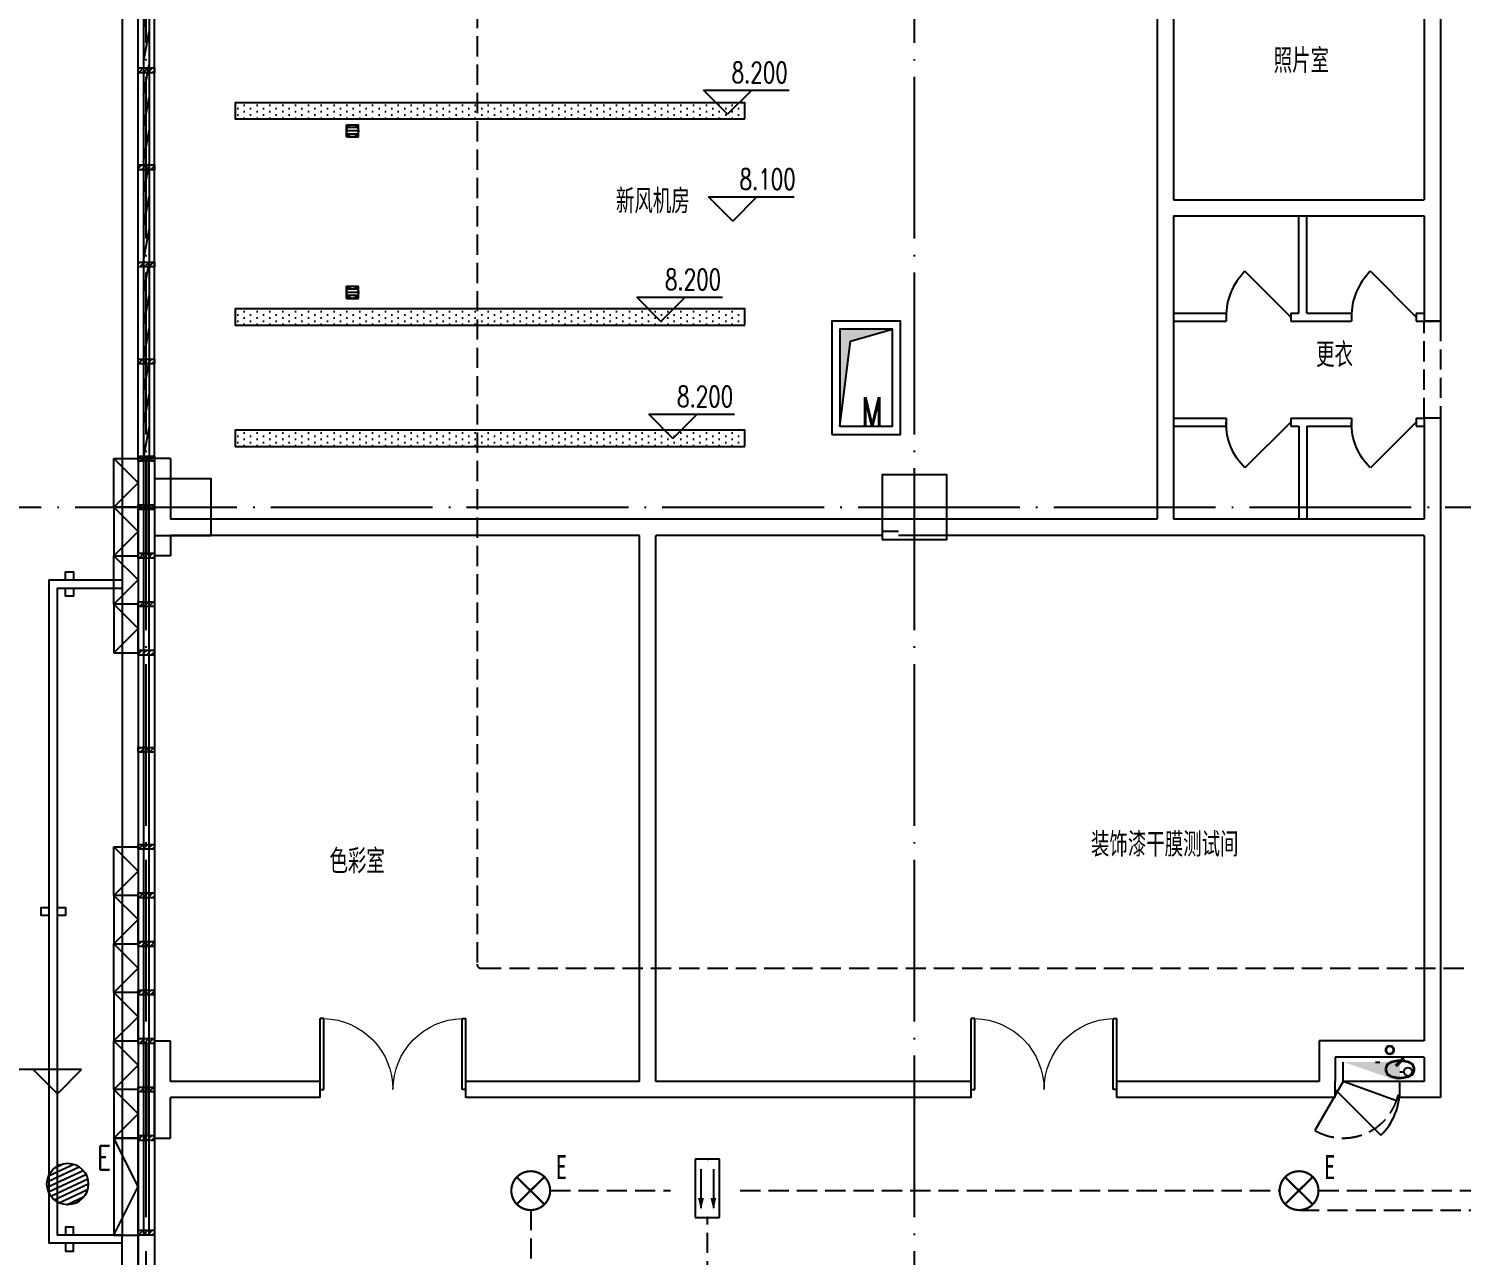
# Model space of a CAD drawing. Extents: x -621157 to 1764546, y -106808 to 741893.
# Drawn here: x 426 to 18141, y 110750 to 125915 of the extents above; entities that cross this region are included whole.
import ezdxf
from ezdxf.enums import TextEntityAlignment as Align

# ---------------------------------------------------------------- set-up
doc = ezdxf.new("R2010")
doc.units = 0
doc.header["$LTSCALE"] = 1000
doc.header["$MEASUREMENT"] = 0
for name, pattern in [('DASH', [0.35, 0.25, -0.1]), ('XREF-A-101-平面图_t3$0$__DASH', [0.35, 0.25, -0.1]), ('XREF-A-101-平面图_t3$0$DASH', [0.35, 0.25, -0.1]), ('XREF-A-101-平面图_t3$0$DOTE', [2.42, 2, -0.2, 0.02, -0.2])]:
    doc.linetypes.add(name, pattern=pattern)
for name, color, linetype in [('0-底图', 7, 'Continuous'), ('E-EQUIP-LGT', 3, 'Continuous'), ('EQUIP-照明', 3, 'Continuous'), ('WIRE-应急', 4, 'DASH'), ('XREF-A-101-平面图_t3$0$A-COLUMN', 8, 'Continuous'), ('XREF-A-101-平面图_t3$0$A-CURTWALL', 8, 'Continuous'), ('XREF-A-101-平面图_t3$0$A-DIM_ELEV', 8, 'Continuous'), ('XREF-A-101-平面图_t3$0$A-DIM_LEAD', 3, 'Continuous'), ('XREF-A-101-平面图_t3$0$A-DOTE', 8, 'Continuous'), ('XREF-A-101-平面图_t3$0$A-PUB_HATCH', 8, 'Continuous'), ('XREF-A-101-平面图_t3$0$A-ROOF', 8, 'Continuous'), ('XREF-A-101-平面图_t3$0$A-ROOM-CH', 8, 'Continuous'), ('XREF-A-101-平面图_t3$0$A-SEE', 8, 'Continuous'), ('XREF-A-101-平面图_t3$0$A-WALL', 8, 'Continuous'), ('XREF-A-101-平面图_t3$0$A-WALL-FILL', 8, 'Continuous'), ('XREF-A-101-平面图_t3$0$A-WINDOW', 8, 'Continuous'), ('XREF-A-101-平面图_t3$0$A-开启符号', 8, 'Continuous'), ('XREF-A-101-平面图_t3$0$A-电动高窗', 161, 'Continuous'), ('XREF-A-101-平面图_t3$0$A-背衬铝板', 8, 'Continuous'), ('XREF-A-101-平面图_t3$0$I-WALL-GYPSUM', 8, 'Continuous'), ('XREF-A-101-平面图_t3$0$M-HOLE', 8, 'Continuous'), ('XREF-A-101-平面图_t3$0$P-EQUIPMENT', 8, 'Continuous'), ('XREF-A-101-平面图_t3$0$PUB_TEXT', 8, 'Continuous'), ('XREF-A-101-平面图_t3$0$水-尺寸', 8, 'Continuous'), ('设备-照明', 3, 'Continuous')]:
    doc.layers.add(name, color=color, linetype=linetype)
doc.styles.add('_TEL_DIM', font='SIMPLEX', dxfattribs={"width": 0.8, "height": 3.5, "bigfont": 'HZTXT'})
doc.styles.get("Standard").update_dxf_attribs({"font": 'romans.shx', "bigfont": 'HZDXC.SHX'})
doc.styles.add('STYLE1', font='simhei.ttf')
doc.styles.add('XREF-A-101-平面图_t3$0$-HZDXCROMANS', font='ROMANS.shx', dxfattribs={"bigfont": 'HZDXC.shx'})
doc.styles.add('XREF-A-101-平面图_t3$0$_TCH_DIM', font='SIMPLEX', dxfattribs={"bigfont": 'GBCBIG'})
doc.styles.add('XREF-A-101-平面图_t3$0$A-STANDARD', font='SIMPLEX', dxfattribs={"bigfont": 'GBCBIG'})
doc.styles.add('XREF-A-101-平面图_t3$0$hzdxcROMANS', font='ROMANS', dxfattribs={"width": 0.8, "bigfont": 'HZDXC'})
doc.dimstyles.get("Standard").update_dxf_attribs({"dimscale": 100, "dimtxt": 3.5, "dimasz": 1, "dimexe": 2.5, "dimexo": 3, "dimgap": 1.5, "dimtad": 1, "dimdec": 0, "dimzin": 0, "dimdsep": 46, "dimtxsty": 'Standard', "dimblk": 'ARCHTICK', "dimcen": 0.09, "dimadec": 0, "dimazin": 0, "dimtfac": 1, "dimtdec": 0, "dimtix": 1, "dimtmove": 2, "dimatfit": 3, "dimfxl": 0, "dimtolj": 1, "dimtzin": 0, "dimarcsym": 0})

# ---------------------------------------------------------------- blocks, each defined once
blk = doc.blocks.new('XREF-A-101-平面图_t3$0$轴网(2)')
at = {"layer": 'XREF-A-101-平面图_t3$0$A-DOTE', "linetype": 'XREF-A-101-平面图_t3$0$DOTE'}
for p, q in [((0, -3300), (0, 43300)), ((9500, -3300), (9500, 43300)), ((-3300, 20000), (69800, 20000))]:
    blk.add_line(p, q, dxfattribs=at)
blk = doc.blocks.new('XREF-A-101-平面图_t3$0$柱网2F')
at = {"layer": 'XREF-A-101-平面图_t3$0$A-COLUMN'}
for points in [[(100, -20350), (800, -20350), (800, -19650), (100, -19650)], [(9100, -20400), (9900, -20400), (9900, -19600), (9100, -19600)]]:
    blk.add_lwpolyline(points, close=True, dxfattribs=at)
blk = doc.blocks.new('XREF-A-101-平面图_t3$0$G$C869EB286')
at = {"layer": 'XREF-A-101-平面图_t3$0$A-WINDOW'}
h = blk.add_hatch(dxfattribs=at)
h.set_pattern_fill('ANSI31', color=256, scale=25)
h.set_pattern_definition([(45, (-143.957, -89940), (-28.0633, 28.0633), [])])
h.paths.add_polyline_path([(0, 60), (200, 60), (200, 0), (0, 0)])
blk.add_lwpolyline([(0, 60), (200, 60), (200, 0), (0, 0)], close=True, dxfattribs=at)
blk = doc.blocks.new('XREF-A-101-平面图_t3$0$ROOM')
at = {"layer": 'XREF-A-101-平面图_t3$0$A-ROOM-CH', "style": 'XREF-A-101-平面图_t3$0$-HZDXCROMANS', "width": 0.6}
for tag, p in [('中文房间名称', (0, -1000)), ('英文房间名称', (0, -1500))]:
    blk.add_attdef(tag, text='', height=300, dxfattribs=at).set_placement(p, align=Align.CENTER)
blk = doc.blocks.new('_ArchTick')
at = {"color": 0, "linetype": 'ByBlock', "const_width": 0.4}
blk.add_lwpolyline([(-0.5, -0.5), (0.5, 0.5)], dxfattribs=at)
blk = doc.blocks.new('*D25423')
at = {"layer": 'Defpoints', "color": 0}
blk.add_point((0, 0), dxfattribs=at)
blk.add_point((0, 0), dxfattribs=at)
blk.add_point((0, 0), dxfattribs=at)
blk.add_point((0, 0), dxfattribs=at)
at = {"layer": 'XREF-A-101-平面图_t3$0$水-尺寸', "color": 0, "linetype": 'ByBlock', "lineweight": -2}
blk.add_line((0, 300), (0, 250), dxfattribs=at)
blk.add_line((0, 300), (0, 250), dxfattribs=at)
blk.add_arc((0, 0), 0, 180, 180, dxfattribs=at)
at = {"layer": 'XREF-A-101-平面图_t3$0$水-尺寸', "color": 0, "linetype": 'ByBlock', "lineweight": -2, "xscale": 100, "yscale": 100, "zscale": 100}
for rotation in [90, 90.00000000000001]:
    blk.add_blockref('_ArchTick', (0, 0), dxfattribs=dict(at, rotation=rotation))
at = {"layer": 'XREF-A-101-平面图_t3$0$水-尺寸', "color": 0, "insert": (0, 0), "char_height": 350, "attachment_point": 5}
blk.add_mtext('\\A1;0%%d', dxfattribs=at)
blk = doc.blocks.new('XREF-A-101-平面图_t3$0$地漏1')
for p, q in [((-75, -75), (-75, 75)), ((75, 75), (-75, 75)), ((-40, 75), (-40, -75)), ((0, 75), (0, -75)), ((40, 75), (40, -75)), ((75, -75), (75, 75)), ((75, -75), (-75, -75))]:
    blk.add_line(p, q)
blk.add_circle((0, 0), 75)
blk = doc.blocks.new('XREF-A-101-平面图_t3$0$G$C763C4DB6')
at = {"layer": 'XREF-A-101-平面图_t3$0$PUB_TEXT', "zscale": 0.5, "rotation": 270}
for p in [(-51470, 21352), (-51470, 19355)]:
    blk.add_blockref('XREF-A-101-平面图_t3$0$地漏1', p, dxfattribs=at)
blk = doc.blocks.new('XREF-A-101-平面图_t3$0$G$C9E80631F')
at = {"layer": 'XREF-A-101-平面图_t3$0$A-DIM_LEAD', "color": 7, "style": 'XREF-A-101-平面图_t3$0$_TCH_DIM', "width": 0.705882}
blk.add_text('E', height=298, dxfattribs=at).set_placement((177, -143))
blk = doc.blocks.new('XREF-A-101-平面图_t3$0$DOOR2DLIB$SYSLIB$00000108')
at = {"color": 0}
for p, q in [((-0.5, 0), (-0.5, 0.4875)), ((-0.475, 0.4875), (-0.5, 0.4875)), ((-0.475, 0), (-0.475, 0.4875)), ((0.475, 0), (0.475, 0.4875)), ((0.475, 0.4875), (0.5, 0.4875)), ((0.5, 0), (0.5, 0.4875)), ((-0.5, 0), (-0.475, 0)), ((0.5, 0), (0.475, 0))]:
    blk.add_line(p, q, dxfattribs=at)
at = {"color": 0, "lineweight": 13}
for centre, start, end in [((-0.4875, 0), 0, 88.53072), ((0.4875, 0), 91.46928, 180)]:
    blk.add_arc(centre, 0.4875, start, end, dxfattribs=at)
blk = doc.blocks.new('XREF-A-101-平面图_t3$0$WINDOW2DLIB$SYSLIB$00000012')
at = {"color": 0}
for points in [[(-0.5, 0.5), (-0.5, -0.5)], [(0.5, 0.5), (-0.5, 0.5)], [(0.5, -0.5), (0.5, 0.5)], [(-0.5, 0.1667), (0.5, 0.1667)], [(-0.3839, -0.1667), (-0.448, 0.1667)], [(-0.3159, -0.1667), (-0.38, 0.1667)], [(-0.2479, -0.1667), (-0.312, 0.1667)], [(-0.1799, -0.1667), (-0.244, 0.1667)], [(-0.1119, -0.1667), (-0.176, 0.1667)], [(-0.0439, -0.1667), (-0.108, 0.1667)], [(0.0241, -0.1667), (-0.04, 0.1667)], [(0.0921, -0.1667), (0.028, 0.1667)], [(0.16, -0.1667), (0.0959, 0.1667)], [(0.228, -0.1667), (0.1639, 0.1667)], [(0.296, -0.1667), (0.2319, 0.1667)], [(0.364, -0.1667), (0.2999, 0.1667)], [(0.432, -0.1667), (0.3679, 0.1667)], [(0.5, -0.1667), (0.4359, 0.1667)], [(-0.4519, -0.1667), (-0.5, 0.0836)], [(-0.5, -0.1667), (0.5, -0.1667)], [(0.5, -0.5), (-0.5, -0.5)]]:
    blk.add_lwpolyline(points, dxfattribs=at)
blk = doc.blocks.new('XREF-A-101-平面图_t3$0$DOOR2DLIB$SYSLIB$00000101')
at = {"color": 0}
blk.add_line((0.5, 0), (-0.207, 0.707), dxfattribs=at)
blk.add_arc((0.5, 0), 1, 135, 180, dxfattribs=at)
blk = doc.blocks.new('HC002633132082')
at = {"layer": 'EQUIP-照明', "color": 0, "linetype": 'Continuous', "const_width": 0.267}
blk.add_lwpolyline([(-2.37, 0, 1), (2.43, 0, 1)], format="xyb", close=True, dxfattribs=at)
for points in [[(-1.7, 1.67), (1.7, -1.67)], [(-1.7, -1.67), (-1.7, -1.67), (1.7, 1.67)]]:
    blk.add_lwpolyline(points, dxfattribs=at)
at = {"layer": 'EQUIP-照明', "color": 0}
blk.add_point((0, 0), dxfattribs=at)
at = {"color": 0, "width": 0.7}
blk.add_attdef('PSFHATT', (4.48, -2.4), '', height=0.025, dxfattribs=at)
at = {"layer": 'EQUIP-照明', "color": 0, "style": 'STYLE1', "width": 0.7}
blk.add_text('E', height=3, dxfattribs=at).set_placement((3.81, 1.42), align=Align.CENTER)
at = {"layer": 'EQUIP-照明', "color": 0, "style": '_TEL_DIM', "flags": 1}
blk.add_attdef('A', text='', height=0.0001, dxfattribs=at).set_placement((0.03, 0), align=Align.MIDDLE_CENTER)
blk = doc.blocks.new('HC002651110953')
at = {"layer": 'E-EQUIP-LGT', "color": 0}
for p, q in [((-7.2, 1.5), (-7.2, -1.5)), ((0, 1.5), (-7.2, 1.5)), ((-6, 0.74), (-1.2, 0.74)), ((0, -1.5), (0, 1.5)), ((-7.2, -1.5), (0, -1.5)), ((-6, -0.8), (-1.2, -0.8))]:
    blk.add_line(p, q, dxfattribs=at)
for p in [(-7.2, 0), (0, 0)]:
    blk.add_point(p, dxfattribs=at)
for points in [[(-2.4, 0.38), (-0.96, 0.74), (-2.4, 1.1)], [(-2.4, -1.16), (-0.96, -0.8), (-2.4, -0.44)]]:
    blk.add_solid(points, dxfattribs=at)
at = {"color": 0, "width": 0.7}
blk.add_attdef('PSFHATT', (0.02, -1.5), '', height=0.025, dxfattribs=at)
at = {"layer": 'E-EQUIP-LGT', "color": 0, "style": '_TEL_DIM', "flags": 1}
for tag in ['A', 'REMARK']:
    blk.add_attdef(tag, text='', height=0.0001, dxfattribs=at).set_placement((-3.6, -1.5), align=Align.MIDDLE_CENTER)
blk = doc.blocks.new('XREF-A-101-平面图_t3$0$单出口消火栓新')
for p, q in [((-240, 700), (-846.2, 1050)), ((-479.4, 42.2), (-240, 700)), ((-240, 0), (-240, 700)), ((-240, 700), (0, 700))]:
    blk.add_line(p, q)
at = {"color": 0, "linetype": 'XREF-A-101-平面图_t3$0$DASH'}
blk.add_arc((-240, 700), 700, 150, 270, dxfattribs=at)
blk.add_solid([(-240, 0), (0, 0), (0, 700)])
at = {"layer": 'XREF-A-101-平面图_t3$0$水-尺寸', "linetype": 'ByBlock'}
dim = blk.add_angular_dim_3p(base=(0, 0), center=(0, 0), p1=(0, 0), p2=(0, 0), dimstyle='Standard', dxfattribs=at)
dim.commit()
dim.dimension.update_dxf_attribs({"geometry": '*D25423', "text_midpoint": (0, 0)})
blk = doc.blocks.new('*U25256')
at = {"layer": 'XREF-A-101-平面图_t3$0$P-EQUIPMENT', "color": 10}
blk.add_line((0, 120), (50, 120), dxfattribs=at)
at = {"layer": 'XREF-A-101-平面图_t3$0$P-EQUIPMENT'}
blk.add_circle((100, 120), 50, dxfattribs=at)
at = {"layer": 'XREF-A-101-平面图_t3$0$P-EQUIPMENT', "xscale": -1, "rotation": 90}
blk.add_blockref('XREF-A-101-平面图_t3$0$单出口消火栓新', (0, 0), dxfattribs=at)
blk = doc.blocks.new('XREF-A-101-平面图_t3$0$G$C156FCA62')
at = {"layer": 'XREF-A-101-平面图_t3$0$P-EQUIPMENT', "xscale": -1, "rotation": 180}
blk.add_blockref('*U25256', (15500, 113140), dxfattribs=at)
blk = doc.blocks.new('*U25374')
at = {"layer": 'XREF-A-101-平面图_t3$0$P-EQUIPMENT', "color": 10}
blk.add_line((0, 120), (50, 120), dxfattribs=at)
at = {"layer": 'XREF-A-101-平面图_t3$0$P-EQUIPMENT'}
blk.add_circle((100, 120), 50, dxfattribs=at)
at = {"layer": 'XREF-A-101-平面图_t3$0$P-EQUIPMENT', "xscale": -1, "rotation": 90}
blk.add_blockref('XREF-A-101-平面图_t3$0$单出口消火栓新', (0, 0), dxfattribs=at)
blk = doc.blocks.new('XREF-A-101-平面图_t3$0$G$C646F86AA')
at = {"layer": 'XREF-A-101-平面图_t3$0$P-EQUIPMENT', "xscale": -1, "rotation": 180}
blk.add_blockref('*U25374', (15500, 113140), dxfattribs=at)
blk = doc.blocks.new('XREF-A-101-平面图_t3')
at = {"layer": 'XREF-A-101-平面图_t3$0$A-PUB_HATCH'}
h = blk.add_hatch(dxfattribs=at)
h.set_pattern_fill('DOTS', color=256, scale=50, angle=270)
h.set_pattern_definition([(270, (200100, 364205), (79.375, -39.6875), [0, -79.375])])
h.paths.add_polyline_path([(207400, 124800), (207400, 125000), (201100, 125000), (201100, 124800)])
h = blk.add_hatch(dxfattribs=at)
h.set_pattern_fill('DOTS', color=256, scale=50, angle=270)
h.set_pattern_definition([(270, (200100, 361655), (79.375, -39.6875), [0, -79.375])])
h.paths.add_polyline_path([(207400, 122250), (207400, 122450), (201100, 122450), (201100, 122250)])
h = blk.add_hatch(color=256, dxfattribs=at)
h.dxf.hatch_style = 1
h.paths.add_polyline_path([(209225, 122200), (208575, 122200), (208575, 121000), (208707, 122052)])
h = blk.add_hatch(dxfattribs=at)
h.set_pattern_fill('DOTS', color=256, scale=50, angle=270)
h.set_pattern_definition([(270, (200100, 360155), (79.375, -39.6875), [0, -79.375])])
h.paths.add_polyline_path([(207400, 120750), (207400, 120950), (201100, 120950), (201100, 120750)])
at = {"layer": 'XREF-A-101-平面图_t3$0$A-电动高窗'}
h = blk.add_hatch(dxfattribs=at)
h.set_pattern_fill('ANSI31', color=256, scale=37.5, angle=340, style=0)
h.set_pattern_definition([(25, (214663.83, 1073179.54), (-25.1589934, 53.9536354), [])])
edge = h.paths.add_edge_path()
edge.add_arc((199027, 111632), 256, -340, 20, ccw=False)
at = {"layer": 'XREF-A-101-平面图_t3$0$A-CURTWALL'}
for p, q in [((199900, 120600), (199900, 111000)), ((200100, 120600), (199900, 120600)), ((199967, 120600), (199967, 111000)), ((200033, 120600), (200033, 111000)), ((200100, 120600), (200100, 111000)), ((200100, 111000), (199900, 111000))]:
    blk.add_line(p, q, dxfattribs=at)
at = {"layer": 'XREF-A-101-平面图_t3$0$A-DIM_ELEV'}
for p, q in [((207188, 124857), (206888, 125157)), ((206888, 125157), (207947, 125157)), ((207188, 124857), (207488, 125157)), ((207250, 123537), (206950, 123837)), ((206950, 123837), (208010, 123837)), ((207250, 123537), (207550, 123837)), ((206363, 122296), (206063, 122596)), ((206063, 122596), (207123, 122596)), ((206363, 122296), (206663, 122596)), ((206512, 120849), (206212, 121149)), ((206212, 121149), (207272, 121149)), ((206512, 120849), (206812, 121149)), ((199200, 113048), (197440, 113048)), ((198900, 112748), (198600, 113048)), ((198900, 112748), (199200, 113048))]:
    blk.add_line(p, q, dxfattribs=at)
at = {"layer": 'XREF-A-101-平面图_t3$0$A-ROOF'}
for points in [[(199700, 110900), (198800, 110900), (198800, 119100), (199700, 119100)], [(199000, 119100), (199000, 119200), (199100, 119200), (199100, 119100)], [(199700, 111000), (198900, 111000), (198900, 119000), (199700, 119000)], [(199100, 119000), (199100, 118900), (199000, 118900), (199000, 119000)], [(198800, 114950), (198700, 114950), (198700, 115050), (198800, 115050)], [(198900, 115050), (199000, 115050), (199000, 114950), (198900, 114950)], [(199100, 111000), (199100, 111100), (199000, 111100), (199000, 111000)], [(199000, 110900), (199000, 110800), (199100, 110800), (199100, 110900)]]:
    blk.add_lwpolyline(points, dxfattribs=at)
at = {"layer": 'XREF-A-101-平面图_t3$0$A-SEE'}
blk.add_lwpolyline([(238100, 140100), (238100, 140300), (199700, 140300), (199700, 111000)], dxfattribs=at)
at = {"layer": 'XREF-A-101-平面图_t3$0$A-SEE', "linetype": 'XREF-A-101-平面图_t3$0$DASH'}
blk.add_lwpolyline([(215800, 122300), (216000, 122300), (216000, 121100), (215800, 121100)], close=True, dxfattribs=at)
at = {"layer": 'XREF-A-101-平面图_t3$0$A-WALL'}
for p, q in [((215800, 127100), (215800, 123800)), ((216000, 127100), (216000, 123700)), ((212700, 126700), (212700, 123800)), ((212500, 126600), (212500, 123700)), ((212500, 123700), (212500, 119850)), ((212700, 123800), (215800, 123800)), ((216000, 123700), (216000, 122300)), ((212700, 123600), (215800, 123600)), ((212700, 123600), (212700, 119850)), ((215800, 123600), (215800, 122300)), ((216000, 122300), (215800, 122300)), ((215800, 121100), (215800, 119850)), ((216000, 121100), (215800, 121100)), ((216000, 121100), (216000, 119750)), ((200100, 120600), (200100, 119750)), ((200300, 120600), (200100, 120600)), ((200300, 120600), (200300, 119850)), ((200100, 119750), (200100, 119400)), ((200100, 119750), (200100, 119750)), ((206200, 119850), (200300, 119850)), ((209200, 119850), (206200, 119850)), ((212500, 119850), (209200, 119850)), ((215800, 119850), (212700, 119850)), ((216000, 119750), (216000, 113300)), ((200300, 119650), (200300, 119400)), ((206100, 119650), (200300, 119650)), ((206100, 112900), (206100, 119650)), ((206300, 112900), (206300, 119650)), ((209100, 119650), (206300, 119650)), ((209300, 119700), (209100, 119700)), ((212600, 119650), (209300, 119650)), ((215800, 119650), (212600, 119650)), ((215800, 119650), (215800, 113400)), ((200300, 119400), (200100, 119400)), ((200100, 112800), (200100, 113400)), ((200100, 113400), (200300, 113400)), ((200300, 112900), (200300, 113400)), ((214500, 113400), (214500, 112900)), ((215800, 113400), (214500, 113400)), ((214700, 113200), (214700, 112900)), ((215800, 113200), (214700, 113200)), ((215800, 113200), (215800, 112900)), ((216000, 113300), (216000, 112700)), ((202150, 112900), (200300, 112900)), ((206100, 112900), (203950, 112900)), ((210200, 112900), (206300, 112900)), ((214500, 112900), (212000, 112900)), ((215800, 112900), (215500, 112900)), ((200100, 112200), (200100, 112800)), ((200300, 112200), (200300, 112700)), ((202150, 112700), (200300, 112700)), ((206200, 112700), (203950, 112700)), ((210200, 112700), (206200, 112700)), ((214600, 112700), (212000, 112700)), ((214700, 112700), (214600, 112700)), ((216000, 112700), (215500, 112700)), ((200100, 112200), (200300, 112200))]:
    blk.add_line(p, q, dxfattribs=at)
for points in [[(202150, 112700), (202150, 112900)], [(203950, 112700), (203950, 112900)], [(210200, 112700), (210200, 112900)], [(212000, 112700), (212000, 112900)], [(214700, 112700), (214700, 112900)], [(215500, 112700), (215500, 112900)]]:
    blk.add_lwpolyline(points, dxfattribs=at)
at = {"layer": 'XREF-A-101-平面图_t3$0$A-WALL-FILL', "color": 171}
for p, q in [((199700, 110100), (199700, 111000)), ((199700, 111000), (199900, 111000)), ((199900, 111000), (199900, 110350)), ((200100, 111000), (199900, 111000)), ((199900, 110100), (199900, 111000)), ((200100, 111000), (200100, 110350))]:
    blk.add_line(p, q, dxfattribs=at)
at = {"layer": 'XREF-A-101-平面图_t3$0$A-开启符号', "linetype": 'Continuous'}
for points in [[(199600, 120600), (199900, 120600), (199900, 120000), (199600, 120000)], [(199600, 119400), (199900, 119400), (199900, 120000), (199600, 120000)], [(199600, 119400), (199900, 119400), (199900, 118800), (199600, 118800)], [(199600, 118200), (199900, 118200), (199900, 118800), (199600, 118800)], [(199600, 115800), (199900, 115800), (199900, 115200), (199600, 115200)], [(199600, 114600), (199900, 114600), (199900, 115200), (199600, 115200)], [(199600, 114600), (199900, 114600), (199900, 114000), (199600, 114000)], [(199600, 113400), (199900, 113400), (199900, 114000), (199600, 114000)], [(199600, 113400), (199900, 113400), (199900, 112800), (199600, 112800)], [(199600, 112200), (199900, 112200), (199900, 112800), (199600, 112800)], [(199600, 111000), (199900, 111000), (199900, 112200), (199600, 112200)]]:
    blk.add_lwpolyline(points, close=True, dxfattribs=at)
for points in [[(199600, 120600), (199900, 120300), (199600, 120000)], [(199600, 119400), (199900, 119700), (199600, 120000)], [(199600, 119400), (199900, 119100), (199600, 118800)], [(199600, 118200), (199900, 118500), (199600, 118800)], [(199600, 115800), (199900, 115500), (199600, 115200)], [(199600, 114600), (199900, 114900), (199600, 115200)], [(199600, 114600), (199900, 114300), (199600, 114000)], [(199600, 113400), (199900, 113700), (199600, 114000)], [(199600, 113400), (199900, 113100), (199600, 112800)], [(199600, 112200), (199900, 112500), (199600, 112800)], [(199600, 111000), (199900, 111600), (199600, 112200)]]:
    blk.add_lwpolyline(points, dxfattribs=at)
at = {"layer": 'XREF-A-101-平面图_t3$0$A-电动高窗'}
blk.add_circle((199027, 111632), 256, dxfattribs=at)
at = {"layer": 'XREF-A-101-平面图_t3$0$A-背衬铝板', "color": 6, "linetype": 'XREF-A-101-平面图_t3$0$__DASH', "ltscale": 0.5, "const_width": 30}
for points in [[(200000, 120570), (200000, 119430)], [(200000, 113370), (200000, 112230)]]:
    blk.add_lwpolyline(points, dxfattribs=at)
at = {"layer": 'XREF-A-101-平面图_t3$0$I-WALL-GYPSUM'}
for p, q in [((214250, 122400), (214250, 123600)), ((214250, 123600), (214350, 123600)), ((214350, 122400), (214350, 123600)), ((212700, 122400), (213350, 122400)), ((212700, 122400), (212700, 122300)), ((212700, 122300), (213350, 122300)), ((214150, 122400), (214250, 122400)), ((214150, 122300), (214300, 122300)), ((214300, 122300), (214900, 122300)), ((214350, 122400), (214900, 122400)), ((215700, 122400), (215800, 122400)), ((215700, 122300), (215800, 122300)), ((215800, 122400), (215800, 122300)), ((212700, 121100), (213350, 121100)), ((212700, 121100), (212700, 121000)), ((212700, 121000), (213350, 121000)), ((214150, 121100), (214300, 121100)), ((214150, 121000), (214250, 121000)), ((214250, 121000), (214250, 119850)), ((214300, 121100), (214900, 121100)), ((214350, 121000), (214350, 119850)), ((214350, 121000), (214900, 121000)), ((215700, 121100), (215800, 121100)), ((215700, 121000), (215800, 121000)), ((215800, 121100), (215800, 121000)), ((214350, 119850), (214250, 119850))]:
    blk.add_line(p, q, dxfattribs=at)
for points in [[(213350, 122400), (213350, 122300)], [(214150, 122400), (214150, 122300)], [(214900, 122400), (214900, 122300)], [(215700, 122400), (215700, 122300)], [(213350, 121100), (213350, 121000)], [(214150, 121100), (214150, 121000)], [(214900, 121100), (214900, 121000)], [(215700, 121100), (215700, 121000)]]:
    blk.add_lwpolyline(points, dxfattribs=at)
at = {"layer": 'XREF-A-101-平面图_t3$0$M-HOLE'}
for points in [[(207400, 124800), (207400, 125000), (201100, 125000), (201100, 124800)], [(207400, 122250), (207400, 122450), (201100, 122450), (201100, 122250)], [(208475, 120900), (209325, 120900), (209325, 122300), (208475, 122300)], [(208575, 121000), (209225, 121000), (209225, 122200), (208575, 122200)], [(207400, 120750), (207400, 120950), (201100, 120950), (201100, 120750)]]:
    blk.add_lwpolyline(points, close=True, dxfattribs=at)
blk.add_lwpolyline([(209225, 122200), (208575, 122200), (208575, 121000), (208707, 122052), (209225, 122200)], dxfattribs=at)
for name, p in [('XREF-A-101-平面图_t3$0$G$C156FCA62', (200000, 0)), ('XREF-A-101-平面图_t3$0$G$C646F86AA', (200000, 0)), ('XREF-A-101-平面图_t3$0$G$C646F86AA', (200000, 0)), ('XREF-A-101-平面图_t3$0$G$C763C4DB6', (254020, 103300)), ('XREF-A-101-平面图_t3$0$G$C9E80631F', (199215, 111950))]:
    blk.add_blockref(name, p)
at = {"layer": 'XREF-A-101-平面图_t3$0$A-COLUMN'}
blk.add_blockref('XREF-A-101-平面图_t3$0$柱网2F', (200000, 140000), dxfattribs=at)
at = {"layer": 'XREF-A-101-平面图_t3$0$A-DOTE'}
blk.add_blockref('XREF-A-101-平面图_t3$0$轴网(2)', (200000, 100000), dxfattribs=at)
at = {"layer": 'XREF-A-101-平面图_t3$0$A-ROOM-CH'}
ref = blk.add_blockref('XREF-A-101-平面图_t3$0$ROOM', (214282, 126369), dxfattribs=at)
ref.add_attrib('中文房间名称', '照片室', dxfattribs={"height": 300, "style": 'XREF-A-101-平面图_t3$0$-HZDXCROMANS', "width": 0.8}).set_placement((214282, 125369), align=Align.CENTER)
ref = blk.add_blockref('XREF-A-101-平面图_t3$0$ROOM', (206263, 124632), dxfattribs=at)
ref.add_attrib('中文房间名称', '新风机房', dxfattribs={"height": 300, "style": 'XREF-A-101-平面图_t3$0$-HZDXCROMANS', "width": 0.8}).set_placement((206263, 123632), align=Align.CENTER)
ref = blk.add_blockref('XREF-A-101-平面图_t3$0$ROOM', (214692, 122732), dxfattribs=at)
ref.add_attrib('中文房间名称', '更衣', dxfattribs={"height": 300, "style": 'XREF-A-101-平面图_t3$0$-HZDXCROMANS', "width": 0.8}).set_placement((214692, 121732), align=Align.CENTER)
ref = blk.add_blockref('XREF-A-101-平面图_t3$0$ROOM', (212592, 116679), dxfattribs=at)
ref.add_attrib('中文房间名称', '装饰漆干膜测试间', dxfattribs={"height": 300, "style": 'XREF-A-101-平面图_t3$0$-HZDXCROMANS', "width": 0.8}).set_placement((212592, 115679), align=Align.CENTER)
ref = blk.add_blockref('XREF-A-101-平面图_t3$0$ROOM', (202607, 116472), dxfattribs=at)
ref.add_attrib('中文房间名称', '色彩室', dxfattribs={"height": 300, "style": 'XREF-A-101-平面图_t3$0$-HZDXCROMANS', "width": 0.8}).set_placement((202607, 115472), align=Align.CENTER)
at = {"layer": 'XREF-A-101-平面图_t3$0$A-WINDOW'}
for name, p, xscale, yscale, zscale, rotation in [('XREF-A-101-平面图_t3$0$WINDOW2DLIB$SYSLIB$00000012', (200000, 123600), 6000.000000003973, 200, 6000.000000003973, 270.0000000000036), ('XREF-A-101-平面图_t3$0$DOOR2DLIB$SYSLIB$00000108', (203050, 112800), 1800, -1800, 1800, 180), ('XREF-A-101-平面图_t3$0$DOOR2DLIB$SYSLIB$00000108', (211100, 112800), 1800, -1800, 1800, 180), ('XREF-A-101-平面图_t3$0$DOOR2DLIB$SYSLIB$00000101', (215100, 112800), 800, 800, 800, 180)]:
    blk.add_blockref(name, p, dxfattribs=dict(at, xscale=xscale, yscale=yscale, zscale=zscale, rotation=rotation))
at = {"layer": 'XREF-A-101-平面图_t3$0$A-WINDOW', "rotation": 180}
for p in [(200100, 125430), (200100, 124230), (200100, 123030), (200100, 121830), (200100, 120630), (200100, 119430), (200100, 118230), (200100, 117030), (200100, 115830), (200100, 114630), (200100, 113430), (200100, 112230), (200100, 111060)]:
    blk.add_blockref('XREF-A-101-平面图_t3$0$G$C869EB286', p, dxfattribs=at)
at = {"layer": 'XREF-A-101-平面图_t3$0$A-WINDOW', "xscale": 800, "zscale": 800}
for p, yscale in [((213750, 122350), 800), ((215300, 122350), 800), ((213750, 121050), -800), ((215300, 121050), -800)]:
    blk.add_blockref('XREF-A-101-平面图_t3$0$DOOR2DLIB$SYSLIB$00000101', p, dxfattribs=dict(at, yscale=yscale))
at = {"layer": 'XREF-A-101-平面图_t3$0$A-WINDOW'}
for p in [(199900, 119970), (199900, 118770), (199900, 115170), (199900, 113970), (199900, 112770)]:
    blk.add_blockref('XREF-A-101-平面图_t3$0$G$C869EB286', p, dxfattribs=at)
at = {"layer": 'XREF-A-101-平面图_t3$0$A-DIM_ELEV', "color": 7, "style": 'XREF-A-101-平面图_t3$0$A-STANDARD', "width": 0.705882}
for s, p in [('8.200', (207237, 125247)), ('8.100', (207335, 123927)), ('8.200', (206413, 122686)), ('8.200', (206562, 121239))]:
    blk.add_text(s, height=255, dxfattribs=at).set_placement(p)
at = {"layer": 'XREF-A-101-平面图_t3$0$M-HOLE', "style": 'XREF-A-101-平面图_t3$0$hzdxcROMANS', "width": 0.7}
blk.add_text('M', height=360, dxfattribs=at).set_placement((208846, 121000))

msp = doc.modelspace()

# ---------------------------------------------------------------- block references
at = {"layer": '0-底图'}
msp.add_blockref('XREF-A-101-平面图_t3', (-198119, 0), dxfattribs=at)

# ---------------------------------------------------------------- next in the draw order: linework, layer by layer
at = {"layer": 'WIRE-应急'}
for points in [[(5970, 128271), (5970, 114350, 0.414214), (6020, 114300), (19473, 114300)], [(16374, 111550), (19634, 111550, 0.414214), (19684, 111600), (19684, 116110)], [(6634, 111310), (6634, 106700, 0.414214), (6684, 106650), (8544, 106650)]]:
    msp.add_lwpolyline(points, format="xyb", dxfattribs=at)
for points in [[(6874, 111550), (8362, 111550)], [(9225, 111550), (15894, 111550)], [(16134, 111310), (25634, 111310)], [(11017, 110550), (8944, 110550), (8819, 110430), (8819, 111217)]]:
    msp.add_lwpolyline(points, dxfattribs=at)

# ---------------------------------------------------------------- next in the draw order: block references
at = {"layer": '设备-照明', "xscale": 100, "yscale": 100, "zscale": 100}
for p in [(6631, 111550), (16131, 111550)]:
    msp.add_blockref('HC002633132082', p, dxfattribs=at)
at = {"layer": '设备-照明', "xscale": 100, "yscale": 100, "zscale": 100, "rotation": 270}
msp.add_blockref('HC002651110953', (8819, 111217), dxfattribs=at)

doc.saveas('drawing.dxf')
